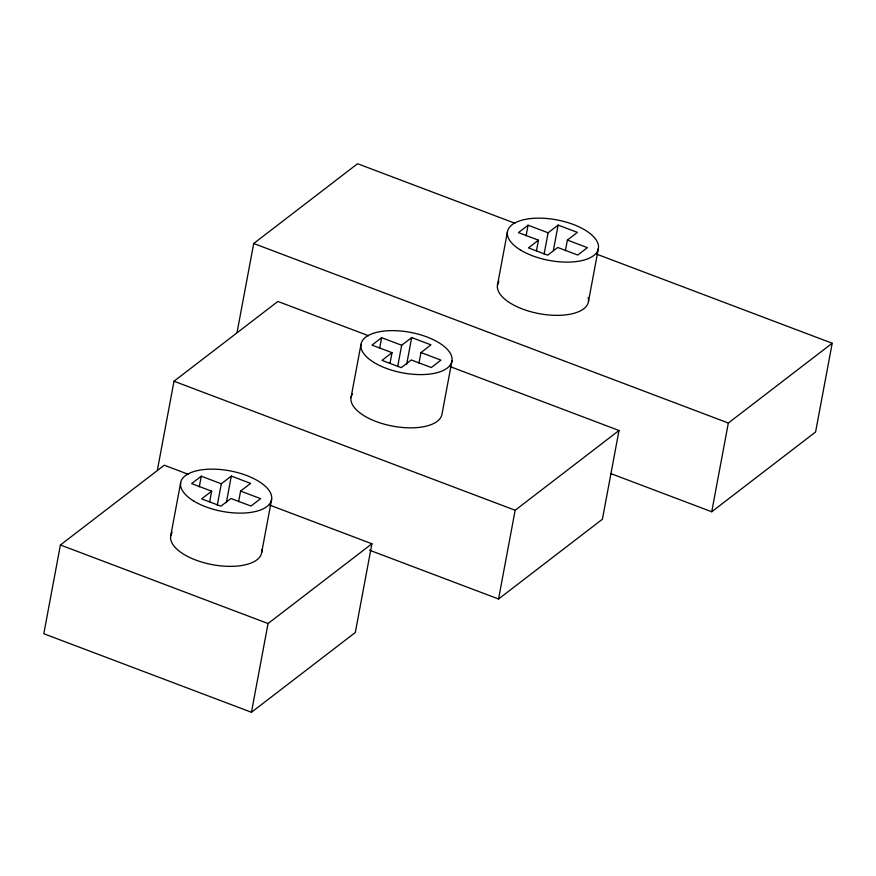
<?xml version="1.0" encoding="UTF-8"?>
<svg xmlns="http://www.w3.org/2000/svg" width="876" height="876" viewBox="0 0 876 876"><rect width="100%" height="100%" fill="white"/><g stroke="black" fill="none" stroke-linecap="round" stroke-linejoin="round"><path stroke-width="1.31" d="M188.471 474.376L164.272 465.222L60.411 544.992L43.8 633.731L251.445 712.276L355.306 632.505L371.917 543.766L270.005 505.211M157.406 469.963L174.006 381.224L277.878 301.454L368.588 335.76M170.667 536.123L180.631 482.873M199.29 486.859L201.283 476.205L221.31 483.782L231.319 476.084L250.602 483.388L240.593 491.075L238.601 501.729M237.1 332.234L253.711 243.495L357.572 163.724L514.935 223.249M209.671 501.839L211.663 491.184L191.636 483.618L201.283 476.205M217.325 505.08L221.31 483.782M226.336 502.714L231.319 476.084M261.65 552.636L271.615 499.386M251.445 712.276L268.056 623.537L371.917 543.766M351.024 397.595L360.989 344.356M379.636 348.33L381.629 337.687L401.657 345.264L411.676 337.567L430.959 344.859L420.94 352.557L418.947 363.201M390.017 363.321L392.01 352.667L371.993 345.089L381.629 337.687M397.671 366.562L401.657 345.264M406.694 364.186L411.676 337.567M451.961 360.868L441.997 414.107A46.242 20.63 10.6 0 1 388.824 425.331A46.242 20.63 10.6 0 1 352.524 393.784M497.469 285.116L507.434 231.877M526.082 235.852L528.075 225.209L548.102 232.775L558.121 225.088L577.404 232.381L567.385 240.068L565.392 250.722M536.462 250.832L538.455 240.188L518.439 232.611L528.075 225.209M544.116 254.073L548.102 232.775M553.38 250.383L558.121 225.088M369.497 550.194L498.543 598.998L515.154 510.259L619.014 430.488L450.363 366.694M588.442 301.629L598.407 248.39M619.014 430.488L602.403 519.227L498.543 598.998M610.671 473.533L711.728 511.759L728.339 423.02L832.2 343.25L596.808 254.215M832.2 343.25L815.589 431.988L711.728 511.759M211.663 491.184L201.644 498.882L220.927 506.175L230.946 498.488L250.974 506.054L260.61 498.652L240.593 491.075M392.01 352.667L382.002 360.365L401.274 367.657L411.293 359.959L431.32 367.537L440.956 360.124L420.94 352.557M538.455 240.188L528.447 247.875L547.719 255.168L557.738 247.481L577.766 255.058L587.402 247.645L567.385 240.068M253.711 243.495L728.339 423.02M174.006 381.224L515.154 510.259M60.411 544.992L268.056 623.537M588.201 297.501A46.242 20.63 10.6 0 1 539.715 313.75A46.242 20.63 10.6 0 1 498.97 281.295M261.639 549.548A46.242 20.63 10.6 0 1 211.806 564.549A46.242 20.63 10.6 0 1 172.178 532.301M520.486 250.01A46.242 20.63 10.6 0 0 596.906 252.2A46.242 20.63 10.6 0 0 541.368 218.179A46.242 20.63 10.6 0 0 520.486 250.01M374.041 362.489A46.242 20.63 10.6 0 0 450.461 364.69A46.242 20.63 10.6 0 0 394.923 330.657A46.242 20.63 10.6 0 0 374.041 362.489M193.695 501.006A46.242 20.63 10.6 0 0 270.115 503.207A46.242 20.63 10.6 0 0 214.576 469.175A46.242 20.63 10.6 0 0 193.695 501.006"/></g></svg>
